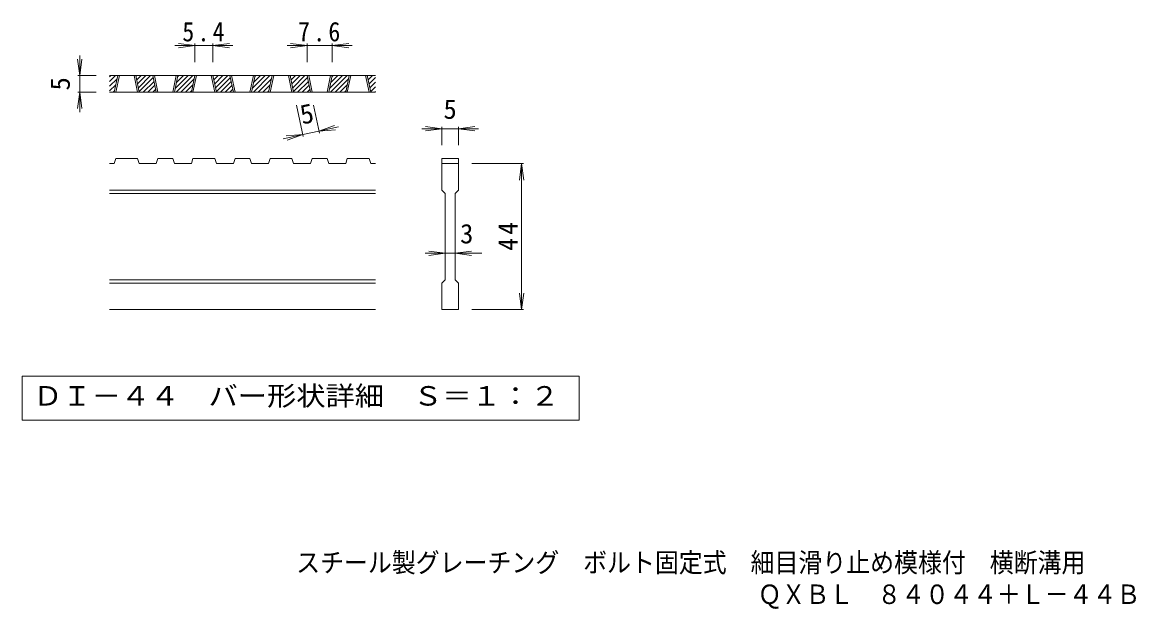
# Model space of a CAD drawing. Units: millimetres on the paper, enlarged 5 times, with parts at other scales. Extents: x -882 to 893, y -688 to 656.
# Drawn here: x -638 to 194, y -688 to -247 of the extents above; entities that cross this region are included whole.
import ezdxf
from ezdxf.enums import TextEntityAlignment as Align

# ---------------------------------------------------------------- set-up
doc = ezdxf.new("R2010")
doc.units = ezdxf.units.MM
doc.header["$LTSCALE"] = 5
doc.layers.add('D-0', color=3, linetype='Continuous', lineweight=9)
doc.layers.add('D-4', color=7, linetype='Continuous', lineweight=9)
doc.layers.add('F-0_F-0ﾚｲﾔ', color=2, linetype='Continuous')
doc.styles.add('ＭＳ ゴシック', font='')
doc.styles.get('ＭＳ ゴシック').set_extended_font_data('MS Gothic')

msp = doc.modelspace()

# ---------------------------------------------------------------- linework, layer by layer
at = {"layer": 'D-0'}
for p, q in [((-571.881, -291.409), (-567.348, -286.875)), ((-571.881, -287.873), (-570.883, -286.875)), ((-371.881, -286.875), (-571.881, -286.875)), ((-571.881, -294.944), (-566.3, -289.363)), ((-568.443, -299.376), (-565.768, -286.875)), ((-567.193, -299.376), (-564.518, -286.875)), ((-553.443, -286.875), (-550.768, -299.376)), ((-552.193, -286.875), (-549.518, -299.376)), ((-552.107, -287.274), (-551.708, -286.875)), ((-551.484, -290.187), (-548.173, -286.875)), ((-550.861, -293.099), (-544.637, -286.875)), ((-550.238, -296.011), (-541.102, -286.875)), ((-549.614, -298.924), (-539.085, -288.394)), ((-536.735, -299.376), (-539.41, -286.875)), ((-535.485, -299.376), (-538.16, -286.875)), ((-521.735, -286.875), (-524.41, -299.376)), ((-520.485, -286.875), (-523.16, -299.376)), ((-522.572, -296.63), (-512.817, -286.875)), ((-521.782, -299.376), (-509.282, -286.875)), ((-521.61, -292.132), (-516.353, -286.875)), ((-520.647, -287.634), (-519.888, -286.875)), ((-518.246, -299.376), (-508.234, -289.363)), ((-510.377, -299.376), (-507.702, -286.875)), ((-509.127, -299.376), (-506.452, -286.875)), ((-495.377, -286.875), (-492.702, -299.376)), ((-494.127, -286.875), (-491.452, -299.376)), ((-494.041, -287.274), (-493.642, -286.875)), ((-493.418, -290.187), (-490.107, -286.875)), ((-492.795, -293.099), (-486.571, -286.875)), ((-492.172, -296.011), (-483.036, -286.875)), ((-491.548, -298.924), (-481.019, -288.394)), ((-478.669, -299.376), (-481.344, -286.875)), ((-477.419, -299.376), (-480.094, -286.875)), ((-463.669, -286.875), (-466.344, -299.376)), ((-462.419, -286.875), (-465.094, -299.376)), ((-464.506, -296.63), (-454.751, -286.875)), ((-463.716, -299.376), (-451.216, -286.875)), ((-463.544, -292.132), (-458.287, -286.875)), ((-462.581, -287.634), (-461.822, -286.875)), ((-460.18, -299.376), (-450.168, -289.363)), ((-452.311, -299.376), (-449.636, -286.875)), ((-451.061, -299.376), (-448.386, -286.875)), ((-437.311, -286.875), (-434.636, -299.376)), ((-436.061, -286.875), (-433.386, -299.376)), ((-435.975, -287.274), (-435.576, -286.875)), ((-435.352, -290.187), (-432.041, -286.875)), ((-434.729, -293.099), (-428.505, -286.875)), ((-434.106, -296.011), (-424.969, -286.875)), ((-433.482, -298.924), (-422.953, -288.394)), ((-420.603, -299.376), (-423.278, -286.875)), ((-419.353, -299.376), (-422.028, -286.875)), ((-405.603, -286.875), (-408.278, -299.376)), ((-404.353, -286.875), (-407.028, -299.376)), ((-406.44, -296.63), (-396.685, -286.875)), ((-405.65, -299.376), (-393.15, -286.875)), ((-405.477, -292.132), (-400.221, -286.875)), ((-404.515, -287.634), (-403.756, -286.875)), ((-402.114, -299.376), (-392.102, -289.363)), ((-394.245, -299.376), (-391.57, -286.875)), ((-392.995, -299.376), (-390.32, -286.875)), ((-379.245, -286.875), (-376.57, -299.376)), ((-377.995, -286.875), (-375.32, -299.376)), ((-377.909, -287.274), (-377.51, -286.875)), ((-377.286, -290.187), (-373.975, -286.875)), ((-376.663, -293.099), (-371.881, -288.317)), ((-571.881, -298.48), (-567.263, -293.861)), ((-371.881, -299.376), (-571.881, -299.376)), ((-569.241, -299.376), (-568.225, -298.359)), ((-546.531, -299.376), (-538.461, -291.306)), ((-542.995, -299.376), (-537.838, -294.219)), ((-539.46, -299.376), (-537.215, -297.131)), ((-514.711, -299.376), (-509.197, -293.861)), ((-511.175, -299.376), (-510.159, -298.359)), ((-488.465, -299.376), (-480.395, -291.306)), ((-484.929, -299.376), (-479.772, -294.219)), ((-481.394, -299.376), (-479.149, -297.131)), ((-456.645, -299.376), (-451.131, -293.861)), ((-453.109, -299.376), (-452.093, -298.359)), ((-430.399, -299.376), (-422.329, -291.306)), ((-426.863, -299.376), (-421.706, -294.219)), ((-423.328, -299.376), (-421.083, -297.131)), ((-398.579, -299.376), (-393.065, -293.861)), ((-395.043, -299.376), (-394.027, -298.359)), ((-376.039, -296.011), (-371.881, -291.853)), ((-375.416, -298.924), (-371.881, -295.389)), ((-372.333, -299.376), (-371.881, -298.924)), ((-568.443, -353.125), (-567.193, -349.376)), ((-550.768, -349.376), (-567.193, -349.376)), ((-550.768, -349.376), (-549.518, -353.125)), ((-536.735, -353.125), (-535.485, -349.376)), ((-524.41, -349.376), (-535.485, -349.376)), ((-524.41, -349.376), (-523.16, -353.125)), ((-510.377, -353.125), (-509.127, -349.376)), ((-492.702, -349.376), (-509.127, -349.376)), ((-491.452, -353.125), (-492.702, -349.376)), ((-478.669, -353.125), (-477.419, -349.376)), ((-466.344, -349.376), (-477.419, -349.376)), ((-466.344, -349.376), (-465.094, -353.125)), ((-452.311, -353.125), (-451.061, -349.376)), ((-451.061, -349.376), (-434.636, -349.376)), ((-433.386, -353.125), (-434.636, -349.376)), ((-420.603, -353.125), (-419.353, -349.376)), ((-408.278, -349.376), (-419.353, -349.376)), ((-408.278, -349.376), (-407.028, -353.125)), ((-394.245, -353.125), (-392.995, -349.376)), ((-392.995, -349.376), (-376.57, -349.376)), ((-375.32, -353.125), (-376.57, -349.376)), ((-321.881, -349.376), (-309.381, -349.376)), ((-321.881, -349.376), (-321.881, -353.125)), ((-309.381, -349.376), (-309.381, -353.125)), ((-568.443, -353.125), (-571.881, -353.125)), ((-536.735, -353.125), (-549.518, -353.125)), ((-510.377, -353.125), (-523.16, -353.125)), ((-478.669, -353.125), (-491.452, -353.125)), ((-452.311, -353.125), (-465.094, -353.125)), ((-420.603, -353.125), (-433.386, -353.125)), ((-394.245, -353.125), (-407.028, -353.125)), ((-371.881, -353.125), (-375.32, -353.125)), ((-321.881, -353.125), (-309.381, -353.125)), ((-321.881, -373.125), (-321.881, -353.125)), ((-309.381, -353.125), (-309.381, -373.125)), ((-371.881, -373.125), (-571.881, -373.125)), ((-321.881, -373.125), (-319.381, -375.625)), ((-311.881, -375.625), (-309.381, -373.125)), ((-371.881, -375.625), (-571.881, -375.625)), ((-319.381, -440.625), (-319.381, -375.625)), ((-311.881, -375.625), (-311.881, -440.625)), ((-371.881, -440.626), (-571.881, -440.626)), ((-311.881, -440.625), (-309.381, -443.125)), ((-371.881, -443.125), (-571.881, -443.125)), ((-309.381, -443.125), (-309.381, -463.125)), ((-371.881, -463.125), (-571.881, -463.125)), ((-309.381, -463.125), (-321.881, -463.125))]:
    msp.add_line(p, q, dxfattribs=at)
msp.add_lwpolyline([(-321.881, -463.125), (-321.881, -443.125), (-319.381, -440.625)], dxfattribs=at)
at = {"layer": 'D-0', "color": 7}
msp.add_lwpolyline([(-637.708, -513.125), (-637.708, -546.351), (-218.554, -546.351), (-218.554, -513.125)], close=True, dxfattribs=at)
at = {"layer": 'D-4'}
for p, q in [((-507.702, -264.375), (-522.702, -264.375)), ((-507.702, -264.375), (-520.095, -262.744)), ((-507.702, -264.375), (-520.095, -266.007)), ((-507.702, -262.875), (-507.702, -276.875)), ((-494.127, -264.375), (-507.702, -264.375)), ((-494.127, -264.375), (-481.734, -262.744)), ((-494.127, -262.875), (-494.127, -276.875)), ((-494.127, -264.375), (-481.734, -266.007)), ((-494.127, -264.375), (-479.127, -264.375)), ((-423.278, -264.375), (-438.278, -264.375)), ((-423.278, -264.375), (-435.671, -262.744)), ((-423.278, -264.375), (-435.671, -266.007)), ((-423.278, -262.875), (-423.278, -276.875)), ((-404.353, -264.375), (-423.278, -264.375)), ((-404.353, -264.375), (-391.96, -262.744)), ((-404.353, -262.875), (-404.353, -276.875)), ((-404.353, -264.375), (-391.96, -266.007)), ((-404.353, -264.375), (-389.353, -264.375)), ((-594.381, -286.875), (-596.013, -274.482)), ((-594.381, -286.875), (-594.381, -271.875)), ((-594.381, -286.875), (-592.75, -274.482)), ((-595.881, -286.875), (-581.881, -286.875)), ((-594.381, -286.875), (-594.381, -299.376)), ((-594.381, -299.376), (-596.013, -311.769)), ((-595.881, -299.376), (-581.881, -299.376)), ((-594.381, -299.376), (-592.75, -311.769)), ((-594.381, -299.376), (-594.381, -314.376)), ((-426.234, -332.794), (-431.293, -309.154)), ((-414.011, -330.178), (-418.51, -309.154)), ((-426.548, -331.327), (-441.216, -334.466)), ((-426.548, -331.327), (-439.008, -332.325)), ((-426.548, -331.327), (-438.325, -335.516)), ((-414.325, -328.711), (-426.548, -331.327)), ((-414.325, -328.711), (-402.548, -324.523)), ((-414.325, -328.711), (-399.657, -325.572)), ((-414.325, -328.711), (-401.865, -327.713)), ((-321.881, -326.876), (-336.881, -326.876)), ((-321.881, -326.876), (-334.274, -325.244)), ((-321.881, -326.876), (-334.274, -328.507)), ((-321.881, -325.376), (-321.881, -339.376)), ((-309.381, -326.876), (-321.881, -326.876)), ((-309.381, -326.876), (-296.988, -325.244)), ((-309.381, -325.376), (-309.381, -339.376)), ((-309.381, -326.876), (-296.988, -328.507)), ((-309.381, -326.876), (-294.381, -326.876)), ((-260.381, -353.125), (-299.381, -353.125)), ((-261.881, -353.125), (-263.513, -365.518)), ((-261.881, -353.125), (-260.25, -365.518)), ((-261.881, -463.125), (-261.881, -353.125)), ((-319.381, -420.625), (-334.381, -420.625)), ((-319.381, -420.625), (-331.774, -418.994)), ((-319.381, -420.625), (-331.774, -422.257)), ((-311.881, -420.625), (-319.381, -420.625)), ((-311.881, -420.625), (-299.488, -418.994)), ((-311.881, -420.625), (-299.488, -422.257)), ((-311.881, -420.625), (-291.881, -420.625)), ((-261.881, -463.125), (-263.513, -450.732)), ((-261.881, -463.125), (-260.25, -450.732)), ((-260.381, -463.125), (-299.381, -463.125))]:
    msp.add_line(p, q, dxfattribs=at)

# ---------------------------------------------------------------- texts
at = {"layer": 'D-0', "color": 2, "style": 'ＭＳ ゴシック', "width": 1.1}
msp.add_text('ＤＩ－４４\u3000バー形状詳細\u3000Ｓ＝１：２', height=14.66, dxfattribs=at).set_placement((-629.381, -539.738), align=Align.BOTTOM_LEFT)
at = {"layer": 'D-4', "color": 2, "style": 'ＭＳ ゴシック'}
for rotation, p in [(90, (-597.381, -298.125)), (12.079, (-425.953, -328.132))]:
    msp.add_text('5', height=14.66, rotation=rotation, dxfattribs=at).set_placement(p, align=Align.BOTTOM_LEFT)
for s, p in [('5', (-320.631, -323.876)), ('3', (-308.131, -417.625))]:
    msp.add_text(s, height=14.66, dxfattribs=at).set_placement(p, align=Align.BOTTOM_LEFT)
at = {"layer": 'D-4', "color": 2, "char_height": 14.66, "attachment_point": 7, "style": 'ＭＳ ゴシック'}
for s, insert in [('\\T1.27;\\W0.9;5.4', (-517.164, -261.375)), ('\\T1.27;\\W0.9;7.6', (-430.065, -261.375))]:
    msp.add_mtext(s, dxfattribs=dict(at, insert=insert))
at = {"layer": 'D-4', "color": 2, "insert": (-264.881, -418.75), "char_height": 14.66, "attachment_point": 7, "rotation": 90, "style": 'ＭＳ ゴシック'}
msp.add_mtext('\\T1.27;\\W0.95;44', dxfattribs=at)
at = {"layer": 'F-0_F-0ﾚｲﾔ', "style": 'ＭＳ ゴシック', "width": 0.9}
for s, p in [('スチール製グレーチング\u3000ボルト固定式\u3000細目滑り止め模様付\u3000横断溝用', (-431.499, -665.206)), ('ＱＸＢＬ\u3000８４０４４＋Ｌ－４４Ｂ', (-84.196, -689.102))]:
    msp.add_text(s, height=14.66, dxfattribs=at).set_placement(p, align=Align.BOTTOM_LEFT)

doc.saveas('drawing.dxf')
